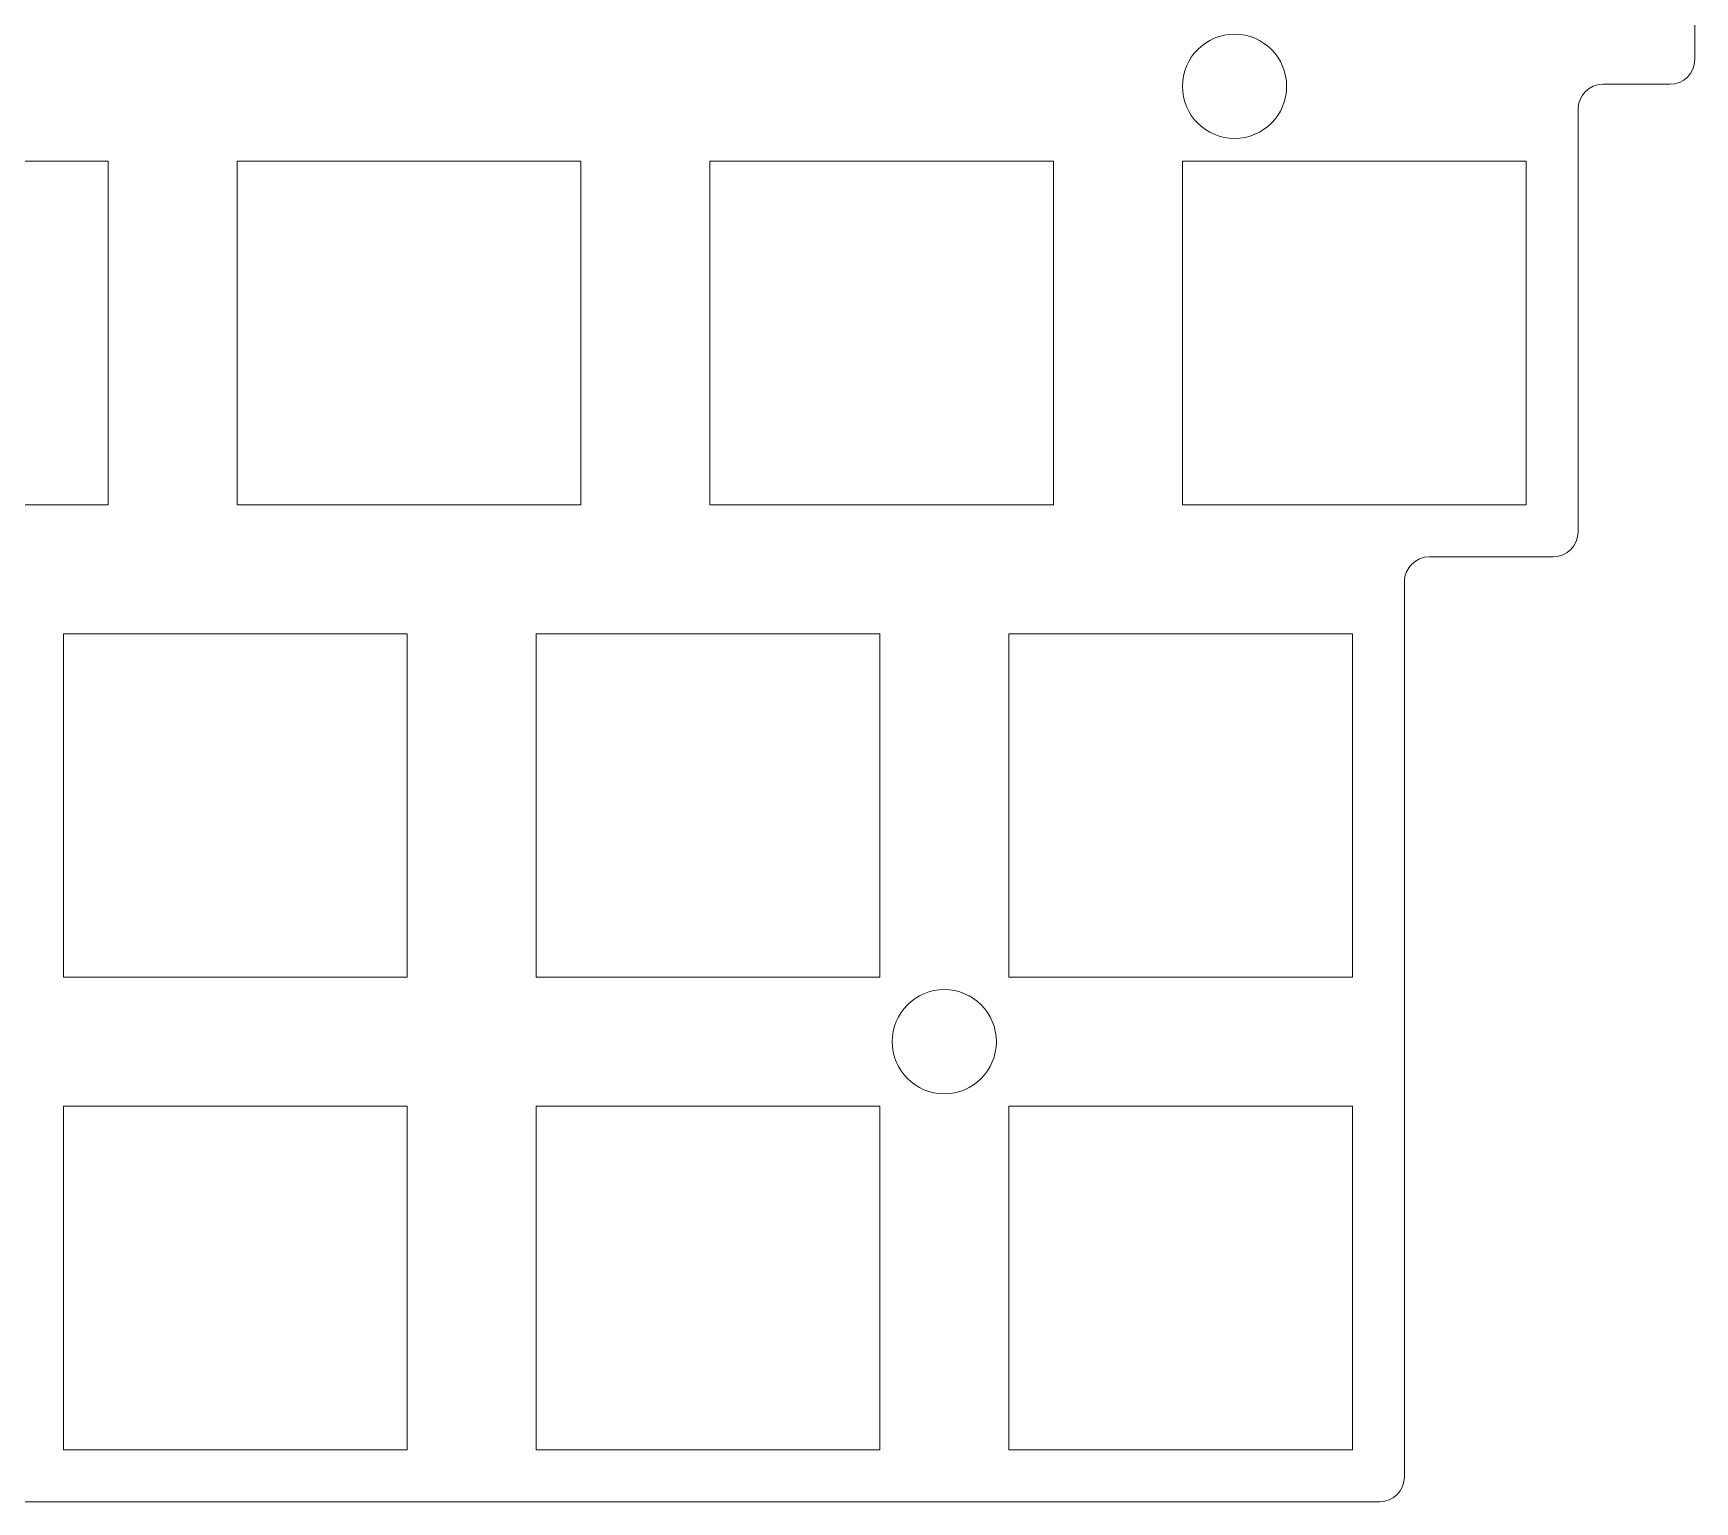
# Model space of a CAD drawing. Header units: millimetres. Extents: x -14 to 204, y 14 to 146.
# Drawn here: x 137.7 to 204.5, y 14.1 to 73.2 of the extents above; entities that cross this region are included whole.
import ezdxf

# ---------------------------------------------------------------- set-up
doc = ezdxf.new("R2010")
doc.units = ezdxf.units.MM
doc.header["$MEASUREMENT"] = 0
doc.layers.add('Layer 1', color=7, linetype='Continuous', lineweight=0)

# ---------------------------------------------------------------- blocks, each defined once
blk = doc.blocks.new('Block_356')
at = {"layer": 'Layer 1', "color": 5, "lineweight": 9, "true_color": 0x0000ff}
blk.add_line((99.762, 14.143), (191.808, 14.143), dxfattribs=at)
blk = doc.blocks.new('Block_355')
at = {"layer": 'Layer 1'}
blk.add_blockref('Block_356', (0, 0), dxfattribs=at)
blk = doc.blocks.new('Block_354')
at = {"layer": 'Layer 1'}
blk.add_blockref('Block_355', (0, 0), dxfattribs=at)
blk = doc.blocks.new('Block_353')
at = {"layer": 'Layer 1'}
blk.add_blockref('Block_354', (0, 0), dxfattribs=at)
blk = doc.blocks.new('Block_360')
at = {"layer": 'Layer 1', "color": 5, "lineweight": 9, "true_color": 0x0000ff}
blk.add_open_spline([(191.808, 14.143), (192.359, 14.143), (192.806, 14.59), (192.806, 15.142), (192.806, 15.142), (192.806, 15.142), (192.806, 15.142), (192.806, 15.142), (192.806, 15.142), (192.806, 15.142), (192.806, 15.142), (192.806, 15.142), (192.806, 15.142), (192.806, 15.142), (192.806, 15.142), (192.806, 15.142), (192.806, 15.142), (192.806, 15.142), (192.806, 15.142), (192.806, 15.142), (192.806, 15.142), (192.806, 15.142), (192.806, 15.142), (192.806, 15.142), (192.806, 15.142), (192.806, 15.142), (192.806, 15.142), (192.806, 15.142), (192.806, 15.142), (192.806, 15.142), (192.806, 15.142), (192.806, 15.142), (192.806, 15.142), (192.806, 15.142), (192.806, 15.142), (192.806, 15.142), (192.806, 15.142), (192.806, 15.142), (192.806, 15.142), (192.806, 15.142), (192.806, 15.142), (192.806, 15.142), (192.806, 15.142), (192.806, 15.142), (192.806, 15.142), (192.806, 15.142), (192.806, 15.142), (192.806, 15.142), (192.806, 15.142), (192.806, 15.142), (192.806, 15.142), (192.806, 15.142)], degree=3, knots=[0, 0, 0, 0, 1, 1, 1, 2, 2, 2, 3, 3, 3, 4, 4, 4, 5, 5, 5, 6, 6, 6, 7, 7, 7, 8, 8, 8, 9, 9, 9, 10, 10, 10, 11, 11, 11, 12, 12, 12, 13, 13, 13, 14, 14, 14, 15, 15, 15, 16, 16, 16, 17, 17, 17, 17], dxfattribs=at)
blk = doc.blocks.new('Block_359')
at = {"layer": 'Layer 1'}
blk.add_blockref('Block_360', (0, 0), dxfattribs=at)
blk = doc.blocks.new('Block_358')
at = {"layer": 'Layer 1'}
blk.add_blockref('Block_359', (0, 0), dxfattribs=at)
blk = doc.blocks.new('Block_357')
at = {"layer": 'Layer 1'}
blk.add_blockref('Block_358', (0, 0), dxfattribs=at)
blk = doc.blocks.new('Block_364')
at = {"layer": 'Layer 1', "color": 5, "lineweight": 9, "true_color": 0x0000ff}
blk.add_line((192.806, 15.142), (192.806, 33.151), dxfattribs=at)
blk = doc.blocks.new('Block_363')
at = {"layer": 'Layer 1'}
blk.add_blockref('Block_364', (0, 0), dxfattribs=at)
blk = doc.blocks.new('Block_362')
at = {"layer": 'Layer 1'}
blk.add_blockref('Block_363', (0, 0), dxfattribs=at)
blk = doc.blocks.new('Block_361')
at = {"layer": 'Layer 1'}
blk.add_blockref('Block_362', (0, 0), dxfattribs=at)
blk = doc.blocks.new('Block_368')
at = {"layer": 'Layer 1', "color": 5, "lineweight": 9, "true_color": 0x0000ff}
blk.add_line((192.806, 33.151), (192.806, 51.161), dxfattribs=at)
blk = doc.blocks.new('Block_367')
at = {"layer": 'Layer 1'}
blk.add_blockref('Block_368', (0, 0), dxfattribs=at)
blk = doc.blocks.new('Block_366')
at = {"layer": 'Layer 1'}
blk.add_blockref('Block_367', (0, 0), dxfattribs=at)
blk = doc.blocks.new('Block_365')
at = {"layer": 'Layer 1'}
blk.add_blockref('Block_366', (0, 0), dxfattribs=at)
blk = doc.blocks.new('Block_372')
at = {"layer": 'Layer 1', "color": 5, "lineweight": 9, "true_color": 0x0000ff}
blk.add_open_spline([(193.804, 52.159), (193.252, 52.159), (192.806, 51.712), (192.806, 51.161), (192.806, 51.161), (192.806, 51.161), (192.806, 51.161), (192.806, 51.161), (192.806, 51.161), (192.806, 51.161), (192.806, 51.161), (192.806, 51.161), (192.806, 51.161), (192.806, 51.161), (192.806, 51.161), (192.806, 51.161), (192.806, 51.161), (192.806, 51.161), (192.806, 51.161), (192.806, 51.161), (192.806, 51.161), (192.806, 51.161), (192.806, 51.161), (192.806, 51.161), (192.806, 51.161), (192.806, 51.161), (192.806, 51.161), (192.806, 51.161), (192.806, 51.161), (192.806, 51.161), (192.806, 51.161), (192.806, 51.161), (192.806, 51.161), (192.806, 51.161), (192.806, 51.161), (192.806, 51.161), (192.806, 51.161), (192.806, 51.161), (192.806, 51.161), (192.806, 51.161), (192.806, 51.161), (192.806, 51.161), (192.806, 51.161), (192.806, 51.161), (192.806, 51.161), (192.806, 51.161), (192.806, 51.161), (192.806, 51.161), (192.806, 51.161), (192.806, 51.161), (192.806, 51.161), (192.806, 51.161)], degree=3, knots=[0, 0, 0, 0, 1, 1, 1, 2, 2, 2, 3, 3, 3, 4, 4, 4, 5, 5, 5, 6, 6, 6, 7, 7, 7, 8, 8, 8, 9, 9, 9, 10, 10, 10, 11, 11, 11, 12, 12, 12, 13, 13, 13, 14, 14, 14, 15, 15, 15, 16, 16, 16, 17, 17, 17, 17], dxfattribs=at)
blk = doc.blocks.new('Block_371')
at = {"layer": 'Layer 1'}
blk.add_blockref('Block_372', (0, 0), dxfattribs=at)
blk = doc.blocks.new('Block_370')
at = {"layer": 'Layer 1'}
blk.add_blockref('Block_371', (0, 0), dxfattribs=at)
blk = doc.blocks.new('Block_369')
at = {"layer": 'Layer 1'}
blk.add_blockref('Block_370', (0, 0), dxfattribs=at)
blk = doc.blocks.new('Block_376')
at = {"layer": 'Layer 1', "color": 5, "lineweight": 9, "true_color": 0x0000ff}
blk.add_line((193.804, 52.159), (198.792, 52.159), dxfattribs=at)
blk = doc.blocks.new('Block_375')
at = {"layer": 'Layer 1'}
blk.add_blockref('Block_376', (0, 0), dxfattribs=at)
blk = doc.blocks.new('Block_374')
at = {"layer": 'Layer 1'}
blk.add_blockref('Block_375', (0, 0), dxfattribs=at)
blk = doc.blocks.new('Block_373')
at = {"layer": 'Layer 1'}
blk.add_blockref('Block_374', (0, 0), dxfattribs=at)
blk = doc.blocks.new('Block_380')
at = {"layer": 'Layer 1', "color": 5, "lineweight": 9, "true_color": 0x0000ff}
blk.add_open_spline([(198.792, 52.159), (199.343, 52.159), (199.79, 52.606), (199.79, 53.156), (199.79, 53.156), (199.79, 53.156), (199.79, 53.156), (199.79, 53.156), (199.79, 53.156), (199.79, 53.156), (199.79, 53.156), (199.79, 53.156), (199.79, 53.156), (199.79, 53.156), (199.79, 53.156), (199.79, 53.156), (199.79, 53.156), (199.79, 53.156), (199.79, 53.156), (199.79, 53.156), (199.79, 53.156), (199.79, 53.156), (199.79, 53.156), (199.79, 53.156), (199.79, 53.156), (199.79, 53.156), (199.79, 53.156), (199.79, 53.156), (199.79, 53.156), (199.79, 53.156), (199.79, 53.156), (199.79, 53.156), (199.79, 53.156), (199.79, 53.156), (199.79, 53.156), (199.79, 53.156), (199.79, 53.156), (199.79, 53.156), (199.79, 53.156), (199.79, 53.156), (199.79, 53.156), (199.79, 53.156), (199.79, 53.156), (199.79, 53.156), (199.79, 53.156), (199.79, 53.156), (199.79, 53.156), (199.79, 53.156), (199.79, 53.156), (199.79, 53.156), (199.79, 53.156), (199.79, 53.156)], degree=3, knots=[0, 0, 0, 0, 1, 1, 1, 2, 2, 2, 3, 3, 3, 4, 4, 4, 5, 5, 5, 6, 6, 6, 7, 7, 7, 8, 8, 8, 9, 9, 9, 10, 10, 10, 11, 11, 11, 12, 12, 12, 13, 13, 13, 14, 14, 14, 15, 15, 15, 16, 16, 16, 17, 17, 17, 17], dxfattribs=at)
blk = doc.blocks.new('Block_379')
at = {"layer": 'Layer 1'}
blk.add_blockref('Block_380', (0, 0), dxfattribs=at)
blk = doc.blocks.new('Block_378')
at = {"layer": 'Layer 1'}
blk.add_blockref('Block_379', (0, 0), dxfattribs=at)
blk = doc.blocks.new('Block_377')
at = {"layer": 'Layer 1'}
blk.add_blockref('Block_378', (0, 0), dxfattribs=at)
blk = doc.blocks.new('Block_384')
at = {"layer": 'Layer 1', "color": 5, "lineweight": 9, "true_color": 0x0000ff}
blk.add_line((199.79, 53.156), (199.79, 70.169), dxfattribs=at)
blk = doc.blocks.new('Block_383')
at = {"layer": 'Layer 1'}
blk.add_blockref('Block_384', (0, 0), dxfattribs=at)
blk = doc.blocks.new('Block_382')
at = {"layer": 'Layer 1'}
blk.add_blockref('Block_383', (0, 0), dxfattribs=at)
blk = doc.blocks.new('Block_381')
at = {"layer": 'Layer 1'}
blk.add_blockref('Block_382', (0, 0), dxfattribs=at)
blk = doc.blocks.new('Block_388')
at = {"layer": 'Layer 1', "color": 5, "lineweight": 9, "true_color": 0x0000ff}
blk.add_open_spline([(200.788, 71.166), (200.237, 71.166), (199.79, 70.719), (199.79, 70.169), (199.79, 70.169), (199.79, 70.169), (199.79, 70.169), (199.79, 70.169), (199.79, 70.169), (199.79, 70.169), (199.79, 70.169), (199.79, 70.169), (199.79, 70.169), (199.79, 70.169), (199.79, 70.169), (199.79, 70.169), (199.79, 70.169), (199.79, 70.169), (199.79, 70.169), (199.79, 70.169), (199.79, 70.169), (199.79, 70.169), (199.79, 70.169), (199.79, 70.169), (199.79, 70.169), (199.79, 70.169), (199.79, 70.169), (199.79, 70.169), (199.79, 70.169), (199.79, 70.169), (199.79, 70.169), (199.79, 70.169), (199.79, 70.169), (199.79, 70.169), (199.79, 70.169), (199.79, 70.169), (199.79, 70.169), (199.79, 70.169), (199.79, 70.169), (199.79, 70.169), (199.79, 70.169), (199.79, 70.169), (199.79, 70.169), (199.79, 70.169), (199.79, 70.169), (199.79, 70.169), (199.79, 70.169), (199.79, 70.169), (199.79, 70.169), (199.79, 70.169), (199.79, 70.169), (199.79, 70.169)], degree=3, knots=[0, 0, 0, 0, 1, 1, 1, 2, 2, 2, 3, 3, 3, 4, 4, 4, 5, 5, 5, 6, 6, 6, 7, 7, 7, 8, 8, 8, 9, 9, 9, 10, 10, 10, 11, 11, 11, 12, 12, 12, 13, 13, 13, 14, 14, 14, 15, 15, 15, 16, 16, 16, 17, 17, 17, 17], dxfattribs=at)
blk = doc.blocks.new('Block_387')
at = {"layer": 'Layer 1'}
blk.add_blockref('Block_388', (0, 0), dxfattribs=at)
blk = doc.blocks.new('Block_386')
at = {"layer": 'Layer 1'}
blk.add_blockref('Block_387', (0, 0), dxfattribs=at)
blk = doc.blocks.new('Block_385')
at = {"layer": 'Layer 1'}
blk.add_blockref('Block_386', (0, 0), dxfattribs=at)
blk = doc.blocks.new('Block_392')
at = {"layer": 'Layer 1', "color": 5, "lineweight": 9, "true_color": 0x0000ff}
blk.add_line((200.788, 71.166), (203.482, 71.166), dxfattribs=at)
blk = doc.blocks.new('Block_391')
at = {"layer": 'Layer 1'}
blk.add_blockref('Block_392', (0, 0), dxfattribs=at)
blk = doc.blocks.new('Block_390')
at = {"layer": 'Layer 1'}
blk.add_blockref('Block_391', (0, 0), dxfattribs=at)
blk = doc.blocks.new('Block_389')
at = {"layer": 'Layer 1'}
blk.add_blockref('Block_390', (0, 0), dxfattribs=at)
blk = doc.blocks.new('Block_396')
at = {"layer": 'Layer 1', "color": 5, "lineweight": 9, "true_color": 0x0000ff}
blk.add_open_spline([(203.482, 71.166), (204.033, 71.166), (204.48, 71.613), (204.48, 72.163), (204.48, 72.163), (204.48, 72.163), (204.48, 72.163), (204.48, 72.163), (204.48, 72.163), (204.48, 72.163), (204.48, 72.163), (204.48, 72.163), (204.48, 72.163), (204.48, 72.163), (204.48, 72.163), (204.48, 72.163), (204.48, 72.163), (204.48, 72.163), (204.48, 72.163), (204.48, 72.163), (204.48, 72.163), (204.48, 72.163), (204.48, 72.163), (204.48, 72.163), (204.48, 72.163), (204.48, 72.163), (204.48, 72.163), (204.48, 72.163), (204.48, 72.163), (204.48, 72.163), (204.48, 72.163), (204.48, 72.163), (204.48, 72.163), (204.48, 72.163), (204.48, 72.163), (204.48, 72.163), (204.48, 72.163), (204.48, 72.163), (204.48, 72.163), (204.48, 72.163), (204.48, 72.163), (204.48, 72.163), (204.48, 72.163), (204.48, 72.163), (204.48, 72.163), (204.48, 72.163), (204.48, 72.163), (204.48, 72.163), (204.48, 72.163), (204.48, 72.163), (204.48, 72.163), (204.48, 72.163)], degree=3, knots=[0, 0, 0, 0, 1, 1, 1, 2, 2, 2, 3, 3, 3, 4, 4, 4, 5, 5, 5, 6, 6, 6, 7, 7, 7, 8, 8, 8, 9, 9, 9, 10, 10, 10, 11, 11, 11, 12, 12, 12, 13, 13, 13, 14, 14, 14, 15, 15, 15, 16, 16, 16, 17, 17, 17, 17], dxfattribs=at)
blk = doc.blocks.new('Block_395')
at = {"layer": 'Layer 1'}
blk.add_blockref('Block_396', (0, 0), dxfattribs=at)
blk = doc.blocks.new('Block_394')
at = {"layer": 'Layer 1'}
blk.add_blockref('Block_395', (0, 0), dxfattribs=at)
blk = doc.blocks.new('Block_393')
at = {"layer": 'Layer 1'}
blk.add_blockref('Block_394', (0, 0), dxfattribs=at)
blk = doc.blocks.new('Block_400')
at = {"layer": 'Layer 1', "color": 5, "lineweight": 9, "true_color": 0x0000ff}
blk.add_line((204.48, 72.163), (204.48, 88.178), dxfattribs=at)
blk = doc.blocks.new('Block_399')
at = {"layer": 'Layer 1'}
blk.add_blockref('Block_400', (0, 0), dxfattribs=at)
blk = doc.blocks.new('Block_398')
at = {"layer": 'Layer 1'}
blk.add_blockref('Block_399', (0, 0), dxfattribs=at)
blk = doc.blocks.new('Block_397')
at = {"layer": 'Layer 1'}
blk.add_blockref('Block_398', (0, 0), dxfattribs=at)
blk = doc.blocks.new('Block_336')
at = {"layer": 'Layer 1'}
for name in ['Block_397', 'Block_393', 'Block_385', 'Block_389', 'Block_381', 'Block_377', 'Block_369', 'Block_373', 'Block_365', 'Block_361', 'Block_357', 'Block_353']:
    blk.add_blockref(name, (0, 0), dxfattribs=at)
blk = doc.blocks.new('Block_517')
at = {"layer": 'Layer 1', "color": 1, "lineweight": 9, "true_color": 0xff0000}
blk.add_open_spline([(185.971, 73.18), (184.814, 73.18), (183.875, 72.242), (183.875, 71.085), (183.875, 71.085), (183.875, 71.085), (183.875, 71.085), (183.875, 71.085), (183.875, 71.085), (183.875, 71.085), (183.875, 71.085), (183.875, 71.085), (183.875, 71.085), (183.875, 71.085), (183.875, 71.085), (183.875, 71.085), (183.875, 71.085), (183.875, 71.085), (183.875, 71.085), (183.875, 71.085), (183.875, 71.085), (183.875, 71.085), (183.875, 71.085), (183.875, 71.085), (183.875, 71.085), (183.875, 71.085), (183.875, 71.085), (183.875, 71.085), (183.875, 71.085), (183.875, 71.085), (183.875, 71.085), (183.875, 71.085), (183.875, 71.085), (183.875, 71.085), (183.875, 71.085), (183.875, 71.085), (183.875, 71.085), (183.875, 71.085), (183.875, 71.085), (183.875, 71.085), (183.875, 71.085), (183.875, 71.085), (183.875, 71.085), (183.875, 71.085), (183.875, 71.085), (183.875, 71.085), (183.875, 71.085), (183.875, 71.085), (183.875, 71.085), (183.875, 69.928), (184.814, 68.99), (185.971, 68.99), (185.971, 68.99), (185.971, 68.99), (185.971, 68.99), (185.971, 68.99), (185.971, 68.99), (185.971, 68.99), (185.971, 68.99), (185.971, 68.99), (185.971, 68.99), (185.971, 68.99), (185.971, 68.99), (185.971, 68.99), (185.971, 68.99), (185.971, 68.99), (185.971, 68.99), (185.971, 68.99), (185.971, 68.99), (185.971, 68.99), (185.971, 68.99), (185.971, 68.99), (185.971, 68.99), (185.971, 68.99), (185.971, 68.99), (185.971, 68.99), (185.971, 68.99), (185.971, 68.99), (185.971, 68.99), (185.971, 68.99), (185.971, 68.99), (185.971, 68.99), (185.971, 68.99), (185.971, 68.99), (185.971, 68.99), (185.971, 68.99), (185.971, 68.99), (185.971, 68.99), (185.971, 68.99), (185.971, 68.99), (185.971, 68.99), (185.971, 68.99), (185.971, 68.99), (185.971, 68.99), (185.971, 68.99), (185.971, 68.99), (185.971, 68.99), (187.128, 68.99), (188.066, 69.928), (188.066, 71.085), (188.066, 71.085), (188.066, 71.085), (188.066, 71.085), (188.066, 71.085), (188.066, 71.085), (188.066, 71.085), (188.066, 71.085), (188.066, 71.085), (188.066, 71.085), (188.066, 71.085), (188.066, 71.085), (188.066, 71.085), (188.066, 71.085), (188.066, 71.085), (188.066, 71.085), (188.066, 71.085), (188.066, 71.085), (188.066, 71.085), (188.066, 71.085), (188.066, 71.085), (188.066, 71.085), (188.066, 71.085), (188.066, 71.085), (188.066, 71.085), (188.066, 71.085), (188.066, 71.085), (188.066, 71.085), (188.066, 71.085), (188.066, 71.085), (188.066, 71.085), (188.066, 71.085), (188.066, 71.085), (188.066, 71.085), (188.066, 71.085), (188.066, 71.085), (188.066, 71.085), (188.066, 71.085), (188.066, 71.085), (188.066, 71.085), (188.066, 71.085), (188.066, 71.085), (188.066, 71.085), (188.066, 71.085), (188.066, 71.085), (188.066, 71.085), (188.066, 72.242), (187.128, 73.18), (185.971, 73.18), (185.971, 73.18), (185.971, 73.18), (185.971, 73.18), (185.971, 73.18), (185.971, 73.18), (185.971, 73.18), (185.971, 73.18), (185.971, 73.18), (185.971, 73.18), (185.971, 73.18), (185.971, 73.18), (185.971, 73.18), (185.971, 73.18), (185.971, 73.18), (185.971, 73.18), (185.971, 73.18), (185.971, 73.18), (185.971, 73.18), (185.971, 73.18), (185.971, 73.18), (185.971, 73.18), (185.971, 73.18), (185.971, 73.18), (185.971, 73.18), (185.971, 73.18), (185.971, 73.18), (185.971, 73.18), (185.971, 73.18), (185.971, 73.18), (185.971, 73.18), (185.971, 73.18), (185.971, 73.18), (185.971, 73.18), (185.971, 73.18), (185.971, 73.18), (185.971, 73.18), (185.971, 73.18), (185.971, 73.18), (185.971, 73.18), (185.971, 73.18), (185.971, 73.18), (185.971, 73.18), (185.971, 73.18), (185.971, 73.18), (185.971, 73.18), (185.971, 73.18), (185.971, 73.18), (185.971, 73.18), (185.971, 73.18), (185.971, 73.18), (185.971, 73.18), (185.971, 73.18), (185.971, 73.18), (185.971, 73.18), (185.971, 73.18), (185.971, 73.18), (185.971, 73.18), (185.971, 73.18), (185.971, 73.18), (185.971, 73.18), (185.971, 73.18), (185.971, 73.18), (185.971, 73.18), (185.971, 73.18), (185.971, 73.18), (185.971, 73.18), (185.971, 73.18), (185.971, 73.18), (185.971, 73.18), (185.971, 73.18), (185.971, 73.18), (185.971, 73.18), (185.971, 73.18), (185.971, 73.18), (185.971, 73.18), (185.971, 73.18), (185.971, 73.18), (185.971, 73.18), (185.971, 73.18), (185.971, 73.18), (185.971, 73.18), (185.971, 73.18), (185.971, 73.18), (185.971, 73.18), (185.971, 73.18), (185.971, 73.18), (185.971, 73.18), (185.971, 73.18), (185.971, 73.18), (185.971, 73.18), (185.971, 73.18), (185.971, 73.18), (185.971, 73.18), (185.971, 73.18), (185.971, 73.18), (185.971, 73.18)], degree=3, knots=[0, 0, 0, 0, 1, 1, 1, 2, 2, 2, 3, 3, 3, 4, 4, 4, 5, 5, 5, 6, 6, 6, 7, 7, 7, 8, 8, 8, 9, 9, 9, 10, 10, 10, 11, 11, 11, 12, 12, 12, 13, 13, 13, 14, 14, 14, 15, 15, 15, 16, 16, 16, 17, 17, 17, 18, 18, 18, 19, 19, 19, 20, 20, 20, 21, 21, 21, 22, 22, 22, 23, 23, 23, 24, 24, 24, 25, 25, 25, 26, 26, 26, 27, 27, 27, 28, 28, 28, 29, 29, 29, 30, 30, 30, 31, 31, 31, 32, 32, 32, 33, 33, 33, 34, 34, 34, 35, 35, 35, 36, 36, 36, 37, 37, 37, 38, 38, 38, 39, 39, 39, 40, 40, 40, 41, 41, 41, 42, 42, 42, 43, 43, 43, 44, 44, 44, 45, 45, 45, 46, 46, 46, 47, 47, 47, 48, 48, 48, 49, 49, 49, 50, 50, 50, 51, 51, 51, 52, 52, 52, 53, 53, 53, 54, 54, 54, 55, 55, 55, 56, 56, 56, 57, 57, 57, 58, 58, 58, 59, 59, 59, 60, 60, 60, 61, 61, 61, 62, 62, 62, 63, 63, 63, 64, 64, 64, 65, 65, 65, 66, 66, 66, 67, 67, 67, 68, 68, 68, 69, 69, 69, 70, 70, 70, 71, 71, 71, 72, 72, 72, 73, 73, 73, 74, 74, 74, 75, 75, 75, 76, 76, 76, 77, 77, 77, 78, 78, 78, 79, 79, 79, 80, 80, 80, 81, 81, 81, 81], dxfattribs=at)
blk = doc.blocks.new('Block_516')
at = {"layer": 'Layer 1'}
blk.add_blockref('Block_517', (0, 0), dxfattribs=at)
blk = doc.blocks.new('Block_515')
at = {"layer": 'Layer 1'}
blk.add_blockref('Block_516', (0, 0), dxfattribs=at)
blk = doc.blocks.new('Block_514')
at = {"layer": 'Layer 1'}
blk.add_blockref('Block_515', (0, 0), dxfattribs=at)
blk = doc.blocks.new('Block_529')
at = {"layer": 'Layer 1', "color": 1, "lineweight": 9, "true_color": 0xff0000}
blk.add_open_spline([(174.297, 34.748), (173.139, 34.748), (172.201, 33.809), (172.201, 32.653), (172.201, 32.653), (172.201, 32.653), (172.201, 32.653), (172.201, 32.653), (172.201, 32.653), (172.201, 32.653), (172.201, 32.653), (172.201, 32.653), (172.201, 32.653), (172.201, 32.653), (172.201, 32.653), (172.201, 32.653), (172.201, 32.653), (172.201, 32.653), (172.201, 32.653), (172.201, 32.653), (172.201, 32.653), (172.201, 32.653), (172.201, 32.653), (172.201, 32.653), (172.201, 32.653), (172.201, 32.653), (172.201, 32.653), (172.201, 32.653), (172.201, 32.653), (172.201, 32.653), (172.201, 32.653), (172.201, 32.653), (172.201, 32.653), (172.201, 32.653), (172.201, 32.653), (172.201, 32.653), (172.201, 32.653), (172.201, 32.653), (172.201, 32.653), (172.201, 32.653), (172.201, 32.653), (172.201, 32.653), (172.201, 32.653), (172.201, 32.653), (172.201, 32.653), (172.201, 32.653), (172.201, 32.653), (172.201, 32.653), (172.201, 32.653), (172.201, 31.495), (173.139, 30.557), (174.297, 30.557), (174.297, 30.557), (174.297, 30.557), (174.297, 30.557), (174.297, 30.557), (174.297, 30.557), (174.297, 30.557), (174.297, 30.557), (174.297, 30.557), (174.297, 30.557), (174.297, 30.557), (174.297, 30.557), (174.297, 30.557), (174.297, 30.557), (174.297, 30.557), (174.297, 30.557), (174.297, 30.557), (174.297, 30.557), (174.297, 30.557), (174.297, 30.557), (174.297, 30.557), (174.297, 30.557), (174.297, 30.557), (174.297, 30.557), (174.297, 30.557), (174.297, 30.557), (174.297, 30.557), (174.297, 30.557), (174.297, 30.557), (174.297, 30.557), (174.297, 30.557), (174.297, 30.557), (174.297, 30.557), (174.297, 30.557), (174.297, 30.557), (174.297, 30.557), (174.297, 30.557), (174.297, 30.557), (174.297, 30.557), (174.297, 30.557), (174.297, 30.557), (174.297, 30.557), (174.297, 30.557), (174.297, 30.557), (174.297, 30.557), (174.297, 30.557), (175.454, 30.557), (176.392, 31.495), (176.392, 32.653), (176.392, 32.653), (176.392, 32.653), (176.392, 32.653), (176.392, 32.653), (176.392, 32.653), (176.392, 32.653), (176.392, 32.653), (176.392, 32.653), (176.392, 32.653), (176.392, 32.653), (176.392, 32.653), (176.392, 32.653), (176.392, 32.653), (176.392, 32.653), (176.392, 32.653), (176.392, 32.653), (176.392, 32.653), (176.392, 32.653), (176.392, 32.653), (176.392, 32.653), (176.392, 32.653), (176.392, 32.653), (176.392, 32.653), (176.392, 32.653), (176.392, 32.653), (176.392, 32.653), (176.392, 32.653), (176.392, 32.653), (176.392, 32.653), (176.392, 32.653), (176.392, 32.653), (176.392, 32.653), (176.392, 32.653), (176.392, 32.653), (176.392, 32.653), (176.392, 32.653), (176.392, 32.653), (176.392, 32.653), (176.392, 32.653), (176.392, 32.653), (176.392, 32.653), (176.392, 32.653), (176.392, 32.653), (176.392, 32.653), (176.392, 32.653), (176.392, 33.809), (175.454, 34.748), (174.297, 34.748), (174.297, 34.748), (174.297, 34.748), (174.297, 34.748), (174.297, 34.748), (174.297, 34.748), (174.297, 34.748), (174.297, 34.748), (174.297, 34.748), (174.297, 34.748), (174.297, 34.748), (174.297, 34.748), (174.297, 34.748), (174.297, 34.748), (174.297, 34.748), (174.297, 34.748), (174.297, 34.748), (174.297, 34.748), (174.297, 34.748), (174.297, 34.748), (174.297, 34.748), (174.297, 34.748), (174.297, 34.748), (174.297, 34.748), (174.297, 34.748), (174.297, 34.748), (174.297, 34.748), (174.297, 34.748), (174.297, 34.748), (174.297, 34.748), (174.297, 34.748), (174.297, 34.748), (174.297, 34.748), (174.297, 34.748), (174.297, 34.748), (174.297, 34.748), (174.297, 34.748), (174.297, 34.748), (174.297, 34.748), (174.297, 34.748), (174.297, 34.748), (174.297, 34.748), (174.297, 34.748), (174.297, 34.748), (174.297, 34.748), (174.297, 34.748), (174.297, 34.748), (174.297, 34.748), (174.297, 34.748), (174.297, 34.748), (174.297, 34.748), (174.297, 34.748), (174.297, 34.748), (174.297, 34.748), (174.297, 34.748), (174.297, 34.748), (174.297, 34.748), (174.297, 34.748), (174.297, 34.748), (174.297, 34.748), (174.297, 34.748), (174.297, 34.748), (174.297, 34.748), (174.297, 34.748), (174.297, 34.748), (174.297, 34.748), (174.297, 34.748), (174.297, 34.748), (174.297, 34.748), (174.297, 34.748), (174.297, 34.748), (174.297, 34.748), (174.297, 34.748), (174.297, 34.748), (174.297, 34.748), (174.297, 34.748), (174.297, 34.748), (174.297, 34.748), (174.297, 34.748), (174.297, 34.748), (174.297, 34.748), (174.297, 34.748), (174.297, 34.748), (174.297, 34.748), (174.297, 34.748), (174.297, 34.748), (174.297, 34.748), (174.297, 34.748), (174.297, 34.748), (174.297, 34.748), (174.297, 34.748), (174.297, 34.748), (174.297, 34.748), (174.297, 34.748), (174.297, 34.748), (174.297, 34.748), (174.297, 34.748)], degree=3, knots=[0, 0, 0, 0, 1, 1, 1, 2, 2, 2, 3, 3, 3, 4, 4, 4, 5, 5, 5, 6, 6, 6, 7, 7, 7, 8, 8, 8, 9, 9, 9, 10, 10, 10, 11, 11, 11, 12, 12, 12, 13, 13, 13, 14, 14, 14, 15, 15, 15, 16, 16, 16, 17, 17, 17, 18, 18, 18, 19, 19, 19, 20, 20, 20, 21, 21, 21, 22, 22, 22, 23, 23, 23, 24, 24, 24, 25, 25, 25, 26, 26, 26, 27, 27, 27, 28, 28, 28, 29, 29, 29, 30, 30, 30, 31, 31, 31, 32, 32, 32, 33, 33, 33, 34, 34, 34, 35, 35, 35, 36, 36, 36, 37, 37, 37, 38, 38, 38, 39, 39, 39, 40, 40, 40, 41, 41, 41, 42, 42, 42, 43, 43, 43, 44, 44, 44, 45, 45, 45, 46, 46, 46, 47, 47, 47, 48, 48, 48, 49, 49, 49, 50, 50, 50, 51, 51, 51, 52, 52, 52, 53, 53, 53, 54, 54, 54, 55, 55, 55, 56, 56, 56, 57, 57, 57, 58, 58, 58, 59, 59, 59, 60, 60, 60, 61, 61, 61, 62, 62, 62, 63, 63, 63, 64, 64, 64, 65, 65, 65, 66, 66, 66, 67, 67, 67, 68, 68, 68, 69, 69, 69, 70, 70, 70, 71, 71, 71, 72, 72, 72, 73, 73, 73, 74, 74, 74, 75, 75, 75, 76, 76, 76, 77, 77, 77, 78, 78, 78, 79, 79, 79, 80, 80, 80, 81, 81, 81, 81], dxfattribs=at)
blk = doc.blocks.new('Block_528')
at = {"layer": 'Layer 1'}
blk.add_blockref('Block_529', (0, 0), dxfattribs=at)
blk = doc.blocks.new('Block_527')
at = {"layer": 'Layer 1'}
blk.add_blockref('Block_528', (0, 0), dxfattribs=at)
blk = doc.blocks.new('Block_526')
at = {"layer": 'Layer 1'}
blk.add_blockref('Block_527', (0, 0), dxfattribs=at)
blk = doc.blocks.new('Block_545')
at = {"layer": 'Layer 1', "color": 1, "lineweight": 9, "true_color": 0xff0000}
blk.add_lwpolyline([(152.695, 35.247), (152.695, 49.066), (138.875, 49.066), (138.875, 35.247), (152.695, 35.247)], dxfattribs=at)
blk = doc.blocks.new('Block_544')
at = {"layer": 'Layer 1'}
blk.add_blockref('Block_545', (0, 0), dxfattribs=at)
blk = doc.blocks.new('Block_543')
at = {"layer": 'Layer 1'}
blk.add_blockref('Block_544', (0, 0), dxfattribs=at)
blk = doc.blocks.new('Block_542')
at = {"layer": 'Layer 1'}
blk.add_blockref('Block_543', (0, 0), dxfattribs=at)
blk = doc.blocks.new('Block_553')
at = {"layer": 'Layer 1', "color": 1, "lineweight": 9, "true_color": 0xff0000}
blk.add_lwpolyline([(159.679, 54.254), (159.679, 68.073), (145.86, 68.073), (145.86, 54.254), (159.679, 54.254)], dxfattribs=at)
blk = doc.blocks.new('Block_552')
at = {"layer": 'Layer 1'}
blk.add_blockref('Block_553', (0, 0), dxfattribs=at)
blk = doc.blocks.new('Block_551')
at = {"layer": 'Layer 1'}
blk.add_blockref('Block_552', (0, 0), dxfattribs=at)
blk = doc.blocks.new('Block_550')
at = {"layer": 'Layer 1'}
blk.add_blockref('Block_551', (0, 0), dxfattribs=at)
blk = doc.blocks.new('Block_589')
at = {"layer": 'Layer 1', "color": 1, "lineweight": 9, "true_color": 0xff0000}
blk.add_lwpolyline([(178.687, 54.254), (178.687, 68.073), (164.868, 68.073), (164.868, 54.254), (178.687, 54.254)], dxfattribs=at)
blk = doc.blocks.new('Block_588')
at = {"layer": 'Layer 1'}
blk.add_blockref('Block_589', (0, 0), dxfattribs=at)
blk = doc.blocks.new('Block_587')
at = {"layer": 'Layer 1'}
blk.add_blockref('Block_588', (0, 0), dxfattribs=at)
blk = doc.blocks.new('Block_586')
at = {"layer": 'Layer 1'}
blk.add_blockref('Block_587', (0, 0), dxfattribs=at)
blk = doc.blocks.new('Block_593')
at = {"layer": 'Layer 1', "color": 1, "lineweight": 9, "true_color": 0xff0000}
blk.add_lwpolyline([(140.671, 54.254), (140.671, 68.073), (126.852, 68.073), (126.852, 54.254), (140.671, 54.254)], dxfattribs=at)
blk = doc.blocks.new('Block_592')
at = {"layer": 'Layer 1'}
blk.add_blockref('Block_593', (0, 0), dxfattribs=at)
blk = doc.blocks.new('Block_591')
at = {"layer": 'Layer 1'}
blk.add_blockref('Block_592', (0, 0), dxfattribs=at)
blk = doc.blocks.new('Block_590')
at = {"layer": 'Layer 1'}
blk.add_blockref('Block_591', (0, 0), dxfattribs=at)
blk = doc.blocks.new('Block_601')
at = {"layer": 'Layer 1', "color": 1, "lineweight": 9, "true_color": 0xff0000}
blk.add_lwpolyline([(171.703, 35.247), (171.703, 49.066), (157.883, 49.066), (157.883, 35.247), (171.703, 35.247)], dxfattribs=at)
blk = doc.blocks.new('Block_600')
at = {"layer": 'Layer 1'}
blk.add_blockref('Block_601', (0, 0), dxfattribs=at)
blk = doc.blocks.new('Block_599')
at = {"layer": 'Layer 1'}
blk.add_blockref('Block_600', (0, 0), dxfattribs=at)
blk = doc.blocks.new('Block_598')
at = {"layer": 'Layer 1'}
blk.add_blockref('Block_599', (0, 0), dxfattribs=at)
blk = doc.blocks.new('Block_617')
at = {"layer": 'Layer 1', "color": 1, "lineweight": 9, "true_color": 0xff0000}
blk.add_lwpolyline([(190.71, 35.247), (190.71, 49.066), (176.89, 49.066), (176.89, 35.247), (190.71, 35.247)], dxfattribs=at)
blk = doc.blocks.new('Block_616')
at = {"layer": 'Layer 1'}
blk.add_blockref('Block_617', (0, 0), dxfattribs=at)
blk = doc.blocks.new('Block_615')
at = {"layer": 'Layer 1'}
blk.add_blockref('Block_616', (0, 0), dxfattribs=at)
blk = doc.blocks.new('Block_614')
at = {"layer": 'Layer 1'}
blk.add_blockref('Block_615', (0, 0), dxfattribs=at)
blk = doc.blocks.new('Block_621')
at = {"layer": 'Layer 1', "color": 1, "lineweight": 9, "true_color": 0xff0000}
blk.add_lwpolyline([(171.703, 16.239), (171.703, 30.058), (157.883, 30.058), (157.883, 16.239), (171.703, 16.239)], dxfattribs=at)
blk = doc.blocks.new('Block_620')
at = {"layer": 'Layer 1'}
blk.add_blockref('Block_621', (0, 0), dxfattribs=at)
blk = doc.blocks.new('Block_619')
at = {"layer": 'Layer 1'}
blk.add_blockref('Block_620', (0, 0), dxfattribs=at)
blk = doc.blocks.new('Block_618')
at = {"layer": 'Layer 1'}
blk.add_blockref('Block_619', (0, 0), dxfattribs=at)
blk = doc.blocks.new('Block_633')
at = {"layer": 'Layer 1', "color": 1, "lineweight": 9, "true_color": 0xff0000}
blk.add_lwpolyline([(152.695, 16.239), (152.695, 30.058), (138.875, 30.058), (138.875, 16.239), (152.695, 16.239)], dxfattribs=at)
blk = doc.blocks.new('Block_632')
at = {"layer": 'Layer 1'}
blk.add_blockref('Block_633', (0, 0), dxfattribs=at)
blk = doc.blocks.new('Block_631')
at = {"layer": 'Layer 1'}
blk.add_blockref('Block_632', (0, 0), dxfattribs=at)
blk = doc.blocks.new('Block_630')
at = {"layer": 'Layer 1'}
blk.add_blockref('Block_631', (0, 0), dxfattribs=at)
blk = doc.blocks.new('Block_637')
at = {"layer": 'Layer 1', "color": 1, "lineweight": 9, "true_color": 0xff0000}
blk.add_lwpolyline([(190.71, 16.239), (190.71, 30.058), (176.89, 30.058), (176.89, 16.239), (190.71, 16.239)], dxfattribs=at)
blk = doc.blocks.new('Block_636')
at = {"layer": 'Layer 1'}
blk.add_blockref('Block_637', (0, 0), dxfattribs=at)
blk = doc.blocks.new('Block_635')
at = {"layer": 'Layer 1'}
blk.add_blockref('Block_636', (0, 0), dxfattribs=at)
blk = doc.blocks.new('Block_634')
at = {"layer": 'Layer 1'}
blk.add_blockref('Block_635', (0, 0), dxfattribs=at)
blk = doc.blocks.new('Block_641')
at = {"layer": 'Layer 1', "color": 1, "lineweight": 9, "true_color": 0xff0000}
blk.add_lwpolyline([(197.695, 54.254), (197.695, 68.073), (183.875, 68.073), (183.875, 54.254), (197.695, 54.254)], dxfattribs=at)
blk = doc.blocks.new('Block_640')
at = {"layer": 'Layer 1'}
blk.add_blockref('Block_641', (0, 0), dxfattribs=at)
blk = doc.blocks.new('Block_639')
at = {"layer": 'Layer 1'}
blk.add_blockref('Block_640', (0, 0), dxfattribs=at)
blk = doc.blocks.new('Block_638')
at = {"layer": 'Layer 1'}
blk.add_blockref('Block_639', (0, 0), dxfattribs=at)
blk = doc.blocks.new('Block_509')
at = {"layer": 'Layer 1'}
for name in ['Block_514', 'Block_590', 'Block_550', 'Block_586', 'Block_638', 'Block_542', 'Block_598', 'Block_614', 'Block_526', 'Block_630', 'Block_618', 'Block_634']:
    blk.add_blockref(name, (0, 0), dxfattribs=at)

msp = doc.modelspace()

# ---------------------------------------------------------------- block references
at = {"layer": 'Layer 1'}
for name in ['Block_336', 'Block_509']:
    msp.add_blockref(name, (0, 0), dxfattribs=at)

doc.saveas('drawing.dxf')
